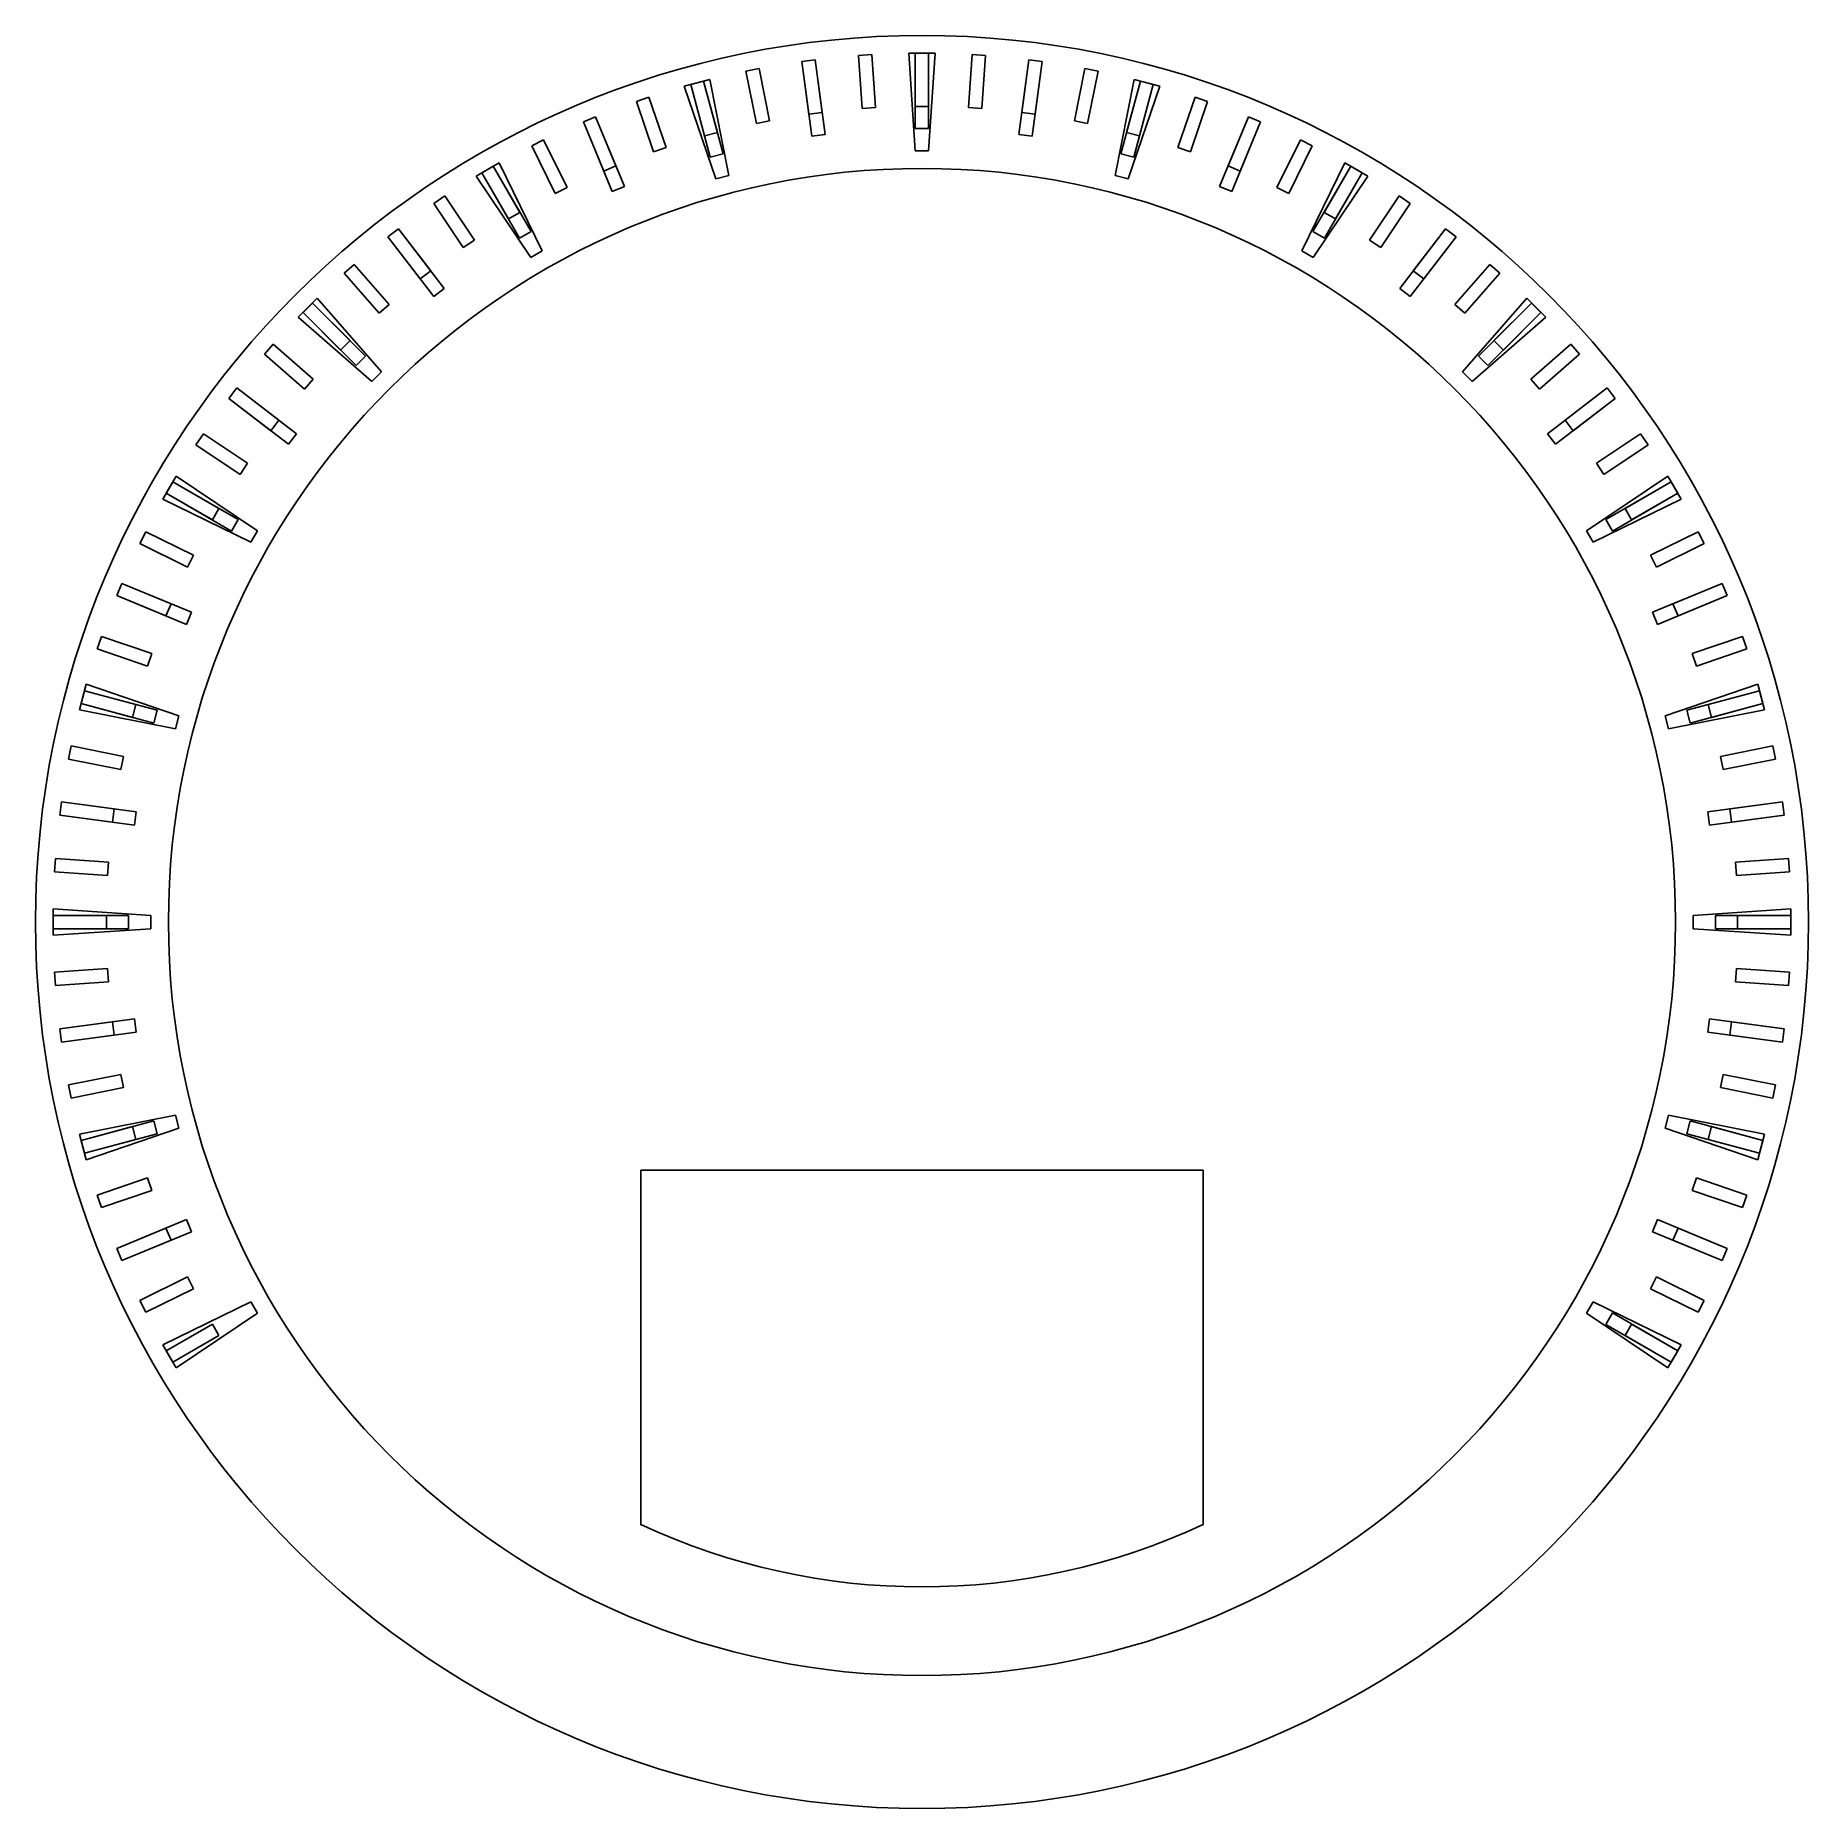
# Model space of a CAD drawing. Extents: x -50 to 50, y -50 to 50.
import ezdxf

# ---------------------------------------------------------------- set-up
doc = ezdxf.new("R2010")
doc.units = 0
doc.header["$MEASUREMENT"] = 0
doc.layers.add('MODELSKETCH_VISIBLE', color=7, linetype='CONTINUOUS')

msp = doc.modelspace()

# ---------------------------------------------------------------- linework, layer by layer
at = {"layer": 'MODELSKETCH_VISIBLE'}
for p, q in [((-0.75, 49), (0.75, 49)), ((0.37, 49), (-0.38, 49)), ((-0.38, 49), (-0.38, 46)), ((-0.38, 49), (-0.38, 44.75)), ((0.37, 46), (0.37, 49)), ((0.37, 49), (0.37, 44.75)), ((-9.19, 48.13), (-9.93, 47.99)), ((-8.61, 45.19), (-9.19, 48.13)), ((-6.02, 48.63), (-6.77, 48.53)), ((-6.02, 48.63), (-6.77, 48.53)), ((-6.77, 48.53), (-6.38, 45.56)), ((-6.77, 48.53), (-6.21, 44.32)), ((-5.63, 45.66), (-6.02, 48.63)), ((-6.02, 48.63), (-5.47, 44.42)), ((-2.83, 48.92), (-3.58, 48.87)), ((-3.58, 48.87), (-3.38, 45.88)), ((-2.63, 45.93), (-2.83, 48.92)), ((-0.38, 43.5), (-0.75, 49)), ((0.37, 49), (-0.38, 49)), ((0.75, 49), (0.37, 43.5)), ((2.83, 48.92), (2.63, 45.93)), ((3.58, 48.87), (2.83, 48.92)), ((3.38, 45.88), (3.58, 48.87)), ((6.02, 48.63), (5.47, 44.42)), ((6.02, 48.63), (5.63, 45.66)), ((6.77, 48.53), (6.02, 48.63)), ((6.77, 48.53), (6.02, 48.63)), ((6.77, 48.53), (6.21, 44.32)), ((6.38, 45.56), (6.77, 48.53)), ((9.19, 48.13), (8.61, 45.19)), ((9.93, 47.99), (9.19, 48.13)), ((-13.41, 47.14), (-11.96, 47.52)), ((-11.62, 41.92), (-13.41, 47.14)), ((-12.32, 47.43), (-13.04, 47.23)), ((-12.32, 47.43), (-13.04, 47.23)), ((-13.04, 47.23), (-12.27, 44.34)), ((-13.04, 47.23), (-11.94, 43.13)), ((-11.54, 44.53), (-12.32, 47.43)), ((-12.32, 47.43), (-11.22, 43.32)), ((-11.96, 47.52), (-10.9, 42.11)), ((-9.93, 47.99), (-9.34, 45.04)), ((9.34, 45.04), (9.93, 47.99)), ((10.9, 42.11), (11.96, 47.52)), ((12.32, 47.43), (11.22, 43.32)), ((12.32, 47.43), (11.54, 44.53)), ((13.41, 47.14), (11.62, 41.92)), ((13.04, 47.23), (11.94, 43.13)), ((11.96, 47.52), (13.41, 47.14)), ((12.27, 44.34), (13.04, 47.23)), ((13.04, 47.23), (12.32, 47.43)), ((13.04, 47.23), (12.32, 47.43)), ((-15.4, 46.52), (-16.11, 46.28)), ((-16.11, 46.28), (-15.14, 43.44)), ((-14.43, 43.68), (-15.4, 46.52)), ((-0.38, 46), (0.37, 46)), ((15.4, 46.52), (14.43, 43.68)), ((15.14, 43.44), (16.11, 46.28)), ((16.11, 46.28), (15.4, 46.52)), ((-18.41, 45.41), (-19.1, 45.13)), ((-18.41, 45.41), (-19.1, 45.13)), ((-19.1, 45.13), (-17.95, 42.35)), ((-19.1, 45.13), (-17.47, 41.2)), ((-17.26, 42.64), (-18.41, 45.41)), ((-18.41, 45.41), (-16.78, 41.49)), ((-9.34, 45.04), (-8.61, 45.19)), ((-6.38, 45.56), (-5.63, 45.66)), ((-3.38, 45.88), (-2.63, 45.93)), ((2.63, 45.93), (3.38, 45.88)), ((5.63, 45.66), (6.38, 45.56)), ((8.61, 45.19), (9.34, 45.04)), ((18.41, 45.41), (16.78, 41.49)), ((18.41, 45.41), (17.26, 42.64)), ((19.1, 45.13), (17.47, 41.2)), ((17.95, 42.35), (19.1, 45.13)), ((19.1, 45.13), (18.41, 45.41)), ((19.1, 45.13), (18.41, 45.41)), ((-21.34, 44.11), (-22.01, 43.78)), ((-20.01, 41.42), (-21.34, 44.11)), ((-12.27, 44.34), (-11.54, 44.53)), ((-6.21, 44.32), (-5.47, 44.42)), ((-0.38, 44.75), (0.37, 44.75)), ((5.47, 44.42), (6.21, 44.32)), ((11.54, 44.53), (12.27, 44.34)), ((21.34, 44.11), (20.01, 41.42)), ((22.01, 43.78), (21.34, 44.11)), ((-22.01, 43.78), (-20.68, 41.09)), ((-15.14, 43.44), (-14.43, 43.68)), ((-11.94, 43.13), (-11.22, 43.32)), ((0.37, 43.5), (-0.38, 43.5)), ((11.22, 43.32), (11.94, 43.13)), ((14.43, 43.68), (15.14, 43.44)), ((20.68, 41.09), (22.01, 43.78)), ((-25.15, 42.06), (-23.85, 42.81)), ((-22.07, 37.48), (-25.15, 42.06)), ((-24.18, 42.62), (-24.82, 42.25)), ((-24.18, 42.62), (-24.82, 42.25)), ((-24.82, 42.25), (-23.32, 39.65)), ((-24.82, 42.25), (-22.7, 38.57)), ((-22.68, 40.02), (-24.18, 42.62)), ((-24.18, 42.62), (-22.05, 38.94)), ((-23.85, 42.81), (-21.43, 37.86)), ((-17.95, 42.35), (-17.26, 42.64)), ((-10.9, 42.11), (-11.62, 41.92)), ((11.62, 41.92), (10.9, 42.11)), ((17.26, 42.64), (17.95, 42.35)), ((21.43, 37.86), (23.85, 42.81)), ((24.18, 42.62), (22.05, 38.94)), ((25.15, 42.06), (22.07, 37.48)), ((24.18, 42.62), (22.68, 40.02)), ((24.82, 42.25), (22.7, 38.57)), ((23.32, 39.65), (24.82, 42.25)), ((23.85, 42.81), (25.15, 42.06)), ((24.82, 42.25), (24.18, 42.62)), ((24.82, 42.25), (24.18, 42.62)), ((-20.68, 41.09), (-20.01, 41.42)), ((-17.47, 41.2), (-16.78, 41.49)), ((16.78, 41.49), (17.47, 41.2)), ((20.01, 41.42), (20.68, 41.09)), ((-26.91, 40.95), (-27.53, 40.53)), ((-27.53, 40.53), (-25.87, 38.04)), ((-25.24, 38.46), (-26.91, 40.95)), ((-23.32, 39.65), (-22.68, 40.02)), ((22.68, 40.02), (23.32, 39.65)), ((26.91, 40.95), (25.24, 38.46)), ((25.87, 38.04), (27.53, 40.53)), ((27.53, 40.53), (26.91, 40.95)), ((-29.53, 39.1), (-30.13, 38.65)), ((-29.53, 39.1), (-30.13, 38.65)), ((-27.71, 36.72), (-29.53, 39.1)), ((-29.53, 39.1), (-26.94, 35.73)), ((29.53, 39.1), (26.94, 35.73)), ((29.53, 39.1), (27.71, 36.72)), ((30.13, 38.65), (29.53, 39.1)), ((30.13, 38.65), (29.53, 39.1)), ((-30.13, 38.65), (-28.3, 36.27)), ((-30.13, 38.65), (-27.54, 35.27)), ((-25.87, 38.04), (-25.24, 38.46)), ((-22.7, 38.57), (-22.05, 38.94)), ((22.05, 38.94), (22.7, 38.57)), ((25.24, 38.46), (25.87, 38.04)), ((30.13, 38.65), (27.54, 35.27)), ((28.3, 36.27), (30.13, 38.65)), ((-32.03, 37.09), (-32.59, 36.59)), ((-30.05, 34.83), (-32.03, 37.09)), ((-21.43, 37.86), (-22.07, 37.48)), ((22.07, 37.48), (21.43, 37.86)), ((32.03, 37.09), (30.05, 34.83)), ((32.59, 36.59), (32.03, 37.09)), ((-32.59, 36.59), (-30.61, 34.34)), ((-28.3, 36.27), (-27.71, 36.72)), ((27.71, 36.72), (28.3, 36.27)), ((30.61, 34.34), (32.59, 36.59)), ((-35.18, 34.12), (-34.12, 35.18)), ((-34.12, 35.18), (-30.49, 31.02)), ((-27.54, 35.27), (-26.94, 35.73)), ((26.94, 35.73), (27.54, 35.27)), ((30.49, 31.02), (34.12, 35.18)), ((34.12, 35.18), (35.18, 34.12)), ((-31.02, 30.49), (-35.18, 34.12)), ((-34.38, 34.91), (-34.91, 34.38)), ((-34.38, 34.91), (-34.91, 34.38)), ((-34.91, 34.38), (-32.79, 32.26)), ((-34.91, 34.38), (-31.91, 31.38)), ((-32.26, 32.79), (-34.38, 34.91)), ((-34.38, 34.91), (-31.38, 31.91)), ((-30.61, 34.34), (-30.05, 34.83)), ((30.05, 34.83), (30.61, 34.34)), ((35.18, 34.12), (31.02, 30.49)), ((34.38, 34.91), (31.38, 31.91)), ((34.91, 34.38), (31.91, 31.38)), ((34.38, 34.91), (32.26, 32.79)), ((32.79, 32.26), (34.91, 34.38)), ((34.91, 34.38), (34.38, 34.91)), ((34.91, 34.38), (34.38, 34.91)), ((-36.59, 32.59), (-37.09, 32.03)), ((-37.09, 32.03), (-34.83, 30.05)), ((-34.34, 30.61), (-36.59, 32.59)), ((-32.79, 32.26), (-32.26, 32.79)), ((32.26, 32.79), (32.79, 32.26)), ((36.59, 32.59), (34.34, 30.61)), ((34.83, 30.05), (37.09, 32.03)), ((37.09, 32.03), (36.59, 32.59)), ((-31.91, 31.38), (-31.38, 31.91)), ((-30.49, 31.02), (-31.02, 30.49)), ((31.02, 30.49), (30.49, 31.02)), ((31.38, 31.91), (31.91, 31.38)), ((-38.65, 30.13), (-39.1, 29.53)), ((-38.65, 30.13), (-39.1, 29.53)), ((-36.27, 28.3), (-38.65, 30.13)), ((-38.65, 30.13), (-35.27, 27.54)), ((-34.83, 30.05), (-34.34, 30.61)), ((34.34, 30.61), (34.83, 30.05)), ((38.65, 30.13), (35.27, 27.54)), ((38.65, 30.13), (36.27, 28.3)), ((39.1, 29.53), (38.65, 30.13)), ((39.1, 29.53), (38.65, 30.13)), ((-39.1, 29.53), (-36.72, 27.71)), ((-39.1, 29.53), (-35.73, 26.94)), ((39.1, 29.53), (35.73, 26.94)), ((36.72, 27.71), (39.1, 29.53)), ((-36.72, 27.71), (-36.27, 28.3)), ((36.27, 28.3), (36.72, 27.71)), ((-40.53, 27.53), (-40.95, 26.91)), ((-38.04, 25.87), (-40.53, 27.53)), ((-35.73, 26.94), (-35.27, 27.54)), ((35.27, 27.54), (35.73, 26.94)), ((40.53, 27.53), (38.04, 25.87)), ((40.95, 26.91), (40.53, 27.53)), ((-40.95, 26.91), (-38.46, 25.24)), ((38.46, 25.24), (40.95, 26.91)), ((-42.81, 23.85), (-42.06, 25.15)), ((-42.06, 25.15), (-37.48, 22.07)), ((-38.46, 25.24), (-38.04, 25.87)), ((37.48, 22.07), (42.06, 25.15)), ((38.04, 25.87), (38.46, 25.24)), ((42.06, 25.15), (42.81, 23.85)), ((-42.25, 24.82), (-42.62, 24.18)), ((-42.25, 24.82), (-42.62, 24.18)), ((-42.62, 24.18), (-40.02, 22.68)), ((-42.62, 24.18), (-38.94, 22.05)), ((-39.65, 23.32), (-42.25, 24.82)), ((-42.25, 24.82), (-38.57, 22.7)), ((42.25, 24.82), (38.57, 22.7)), ((42.62, 24.18), (38.94, 22.05)), ((42.25, 24.82), (39.65, 23.32)), ((40.02, 22.68), (42.62, 24.18)), ((42.62, 24.18), (42.25, 24.82)), ((42.62, 24.18), (42.25, 24.82)), ((-37.86, 21.43), (-42.81, 23.85)), ((-40.02, 22.68), (-39.65, 23.32)), ((42.81, 23.85), (37.86, 21.43)), ((39.65, 23.32), (40.02, 22.68)), ((-43.78, 22.01), (-44.11, 21.34)), ((-41.09, 20.68), (-43.78, 22.01)), ((-38.94, 22.05), (-38.57, 22.7)), ((-37.48, 22.07), (-37.86, 21.43)), ((37.86, 21.43), (37.48, 22.07)), ((38.57, 22.7), (38.94, 22.05)), ((43.78, 22.01), (41.09, 20.68)), ((44.11, 21.34), (43.78, 22.01)), ((-44.11, 21.34), (-41.42, 20.01)), ((41.42, 20.01), (44.11, 21.34)), ((-41.42, 20.01), (-41.09, 20.68)), ((41.09, 20.68), (41.42, 20.01)), ((-45.13, 19.1), (-45.41, 18.41)), ((-45.13, 19.1), (-45.41, 18.41)), ((-42.35, 17.95), (-45.13, 19.1)), ((-45.13, 19.1), (-41.2, 17.47)), ((45.13, 19.1), (41.2, 17.47)), ((45.13, 19.1), (42.35, 17.95)), ((45.41, 18.41), (45.13, 19.1)), ((45.41, 18.41), (45.13, 19.1)), ((-45.41, 18.41), (-42.64, 17.26)), ((-45.41, 18.41), (-41.49, 16.78)), ((45.41, 18.41), (41.49, 16.78)), ((42.64, 17.26), (45.41, 18.41)), ((-42.64, 17.26), (-42.35, 17.95)), ((-41.49, 16.78), (-41.2, 17.47)), ((41.2, 17.47), (41.49, 16.78)), ((42.35, 17.95), (42.64, 17.26)), ((-46.28, 16.11), (-46.52, 15.4)), ((-43.44, 15.14), (-46.28, 16.11)), ((46.28, 16.11), (43.44, 15.14)), ((46.52, 15.4), (46.28, 16.11)), ((-46.52, 15.4), (-43.68, 14.43)), ((-43.68, 14.43), (-43.44, 15.14)), ((43.44, 15.14), (43.68, 14.43)), ((43.68, 14.43), (46.52, 15.4)), ((-47.52, 11.96), (-47.14, 13.41)), ((-47.23, 13.04), (-47.43, 12.32)), ((-47.23, 13.04), (-47.43, 12.32)), ((-44.34, 12.27), (-47.23, 13.04)), ((-47.23, 13.04), (-43.13, 11.94)), ((-47.14, 13.41), (-41.92, 11.62)), ((41.92, 11.62), (47.14, 13.41)), ((47.23, 13.04), (43.13, 11.94)), ((47.23, 13.04), (44.34, 12.27)), ((47.14, 13.41), (47.52, 11.96)), ((47.43, 12.32), (47.23, 13.04)), ((47.43, 12.32), (47.23, 13.04)), ((-47.43, 12.32), (-44.53, 11.54)), ((-47.43, 12.32), (-43.32, 11.22)), ((-44.53, 11.54), (-44.34, 12.27)), ((47.43, 12.32), (43.32, 11.22)), ((44.34, 12.27), (44.53, 11.54)), ((44.53, 11.54), (47.43, 12.32)), ((-42.11, 10.9), (-47.52, 11.96)), ((-43.32, 11.22), (-43.13, 11.94)), ((-41.92, 11.62), (-42.11, 10.9)), ((42.11, 10.9), (41.92, 11.62)), ((47.52, 11.96), (42.11, 10.9)), ((43.13, 11.94), (43.32, 11.22)), ((-47.99, 9.93), (-48.13, 9.19)), ((-48.13, 9.19), (-45.19, 8.61)), ((-45.04, 9.34), (-47.99, 9.93)), ((-45.19, 8.61), (-45.04, 9.34)), ((47.99, 9.93), (45.04, 9.34)), ((45.04, 9.34), (45.19, 8.61)), ((45.19, 8.61), (48.13, 9.19)), ((48.13, 9.19), (47.99, 9.93)), ((-48.53, 6.77), (-48.63, 6.02)), ((-48.53, 6.77), (-48.63, 6.02)), ((-48.63, 6.02), (-45.66, 5.63)), ((-48.63, 6.02), (-44.42, 5.47)), ((-45.56, 6.38), (-48.53, 6.77)), ((-48.53, 6.77), (-44.32, 6.21)), ((-45.66, 5.63), (-45.56, 6.38)), ((-44.42, 5.47), (-44.32, 6.21)), ((48.53, 6.77), (44.32, 6.21)), ((44.32, 6.21), (44.42, 5.47)), ((48.63, 6.02), (44.42, 5.47)), ((48.53, 6.77), (45.56, 6.38)), ((45.56, 6.38), (45.66, 5.63)), ((45.66, 5.63), (48.63, 6.02)), ((48.63, 6.02), (48.53, 6.77)), ((48.63, 6.02), (48.53, 6.77)), ((-48.87, 3.58), (-48.92, 2.83)), ((-45.88, 3.38), (-48.87, 3.58)), ((-45.93, 2.63), (-45.88, 3.38)), ((48.87, 3.58), (45.88, 3.38)), ((48.87, 3.58), (45.88, 3.38)), ((45.88, 3.38), (45.93, 2.63)), ((45.88, 3.38), (45.93, 2.63)), ((48.92, 2.83), (48.87, 3.58)), ((48.92, 2.83), (48.87, 3.58)), ((-48.92, 2.83), (-45.93, 2.63)), ((45.93, 2.63), (48.92, 2.83)), ((45.93, 2.63), (48.92, 2.83)), ((-49, -0.75), (-49, 0.75)), ((-49, 0.75), (-43.5, 0.37)), ((-49, 0.37), (-49, -0.38)), ((-46, 0.37), (-49, 0.37)), ((-49, 0.37), (-44.75, 0.37)), ((-49, 0.37), (-49, -0.38)), ((-46, -0.38), (-46, 0.37)), ((-44.75, -0.38), (-44.75, 0.37)), ((-43.5, 0.37), (-43.5, -0.38)), ((43.5, 0.37), (49, 0.75)), ((43.5, -0.38), (43.5, 0.37)), ((49, 0.37), (44.75, 0.37)), ((44.75, 0.37), (44.75, -0.38)), ((46, 0.37), (46, -0.38)), ((49, 0.37), (46, 0.37)), ((49, 0.75), (49, -0.75)), ((49, -0.38), (49, 0.37)), ((49, -0.38), (49, 0.37)), ((-49, -0.38), (-44.75, -0.38)), ((-43.5, -0.38), (-49, -0.75)), ((-49, -0.38), (-46, -0.38)), ((49, -0.75), (43.5, -0.38)), ((49, -0.38), (44.75, -0.38)), ((46, -0.38), (49, -0.38)), ((-45.93, -2.63), (-48.92, -2.83)), ((-48.92, -2.83), (-48.87, -3.58)), ((-45.88, -3.38), (-45.93, -2.63)), ((45.93, -2.63), (45.88, -3.38)), ((48.92, -2.83), (45.93, -2.63)), ((48.87, -3.58), (48.92, -2.83)), ((-48.87, -3.58), (-45.88, -3.38)), ((45.88, -3.38), (48.87, -3.58)), ((-48.63, -6.02), (-44.42, -5.47)), ((-45.66, -5.63), (-48.63, -6.02)), ((-45.56, -6.38), (-45.66, -5.63)), ((-44.32, -6.21), (-44.42, -5.47)), ((44.42, -5.47), (44.32, -6.21)), ((48.63, -6.02), (44.42, -5.47)), ((45.66, -5.63), (45.56, -6.38)), ((48.63, -6.02), (45.66, -5.63)), ((-48.63, -6.02), (-48.53, -6.77)), ((-48.63, -6.02), (-48.53, -6.77)), ((-48.53, -6.77), (-44.32, -6.21)), ((-48.53, -6.77), (-45.56, -6.38)), ((48.53, -6.77), (44.32, -6.21)), ((45.56, -6.38), (48.53, -6.77)), ((48.53, -6.77), (48.63, -6.02)), ((48.53, -6.77), (48.63, -6.02)), ((-45.19, -8.61), (-48.13, -9.19)), ((-45.04, -9.34), (-45.19, -8.61)), ((45.19, -8.61), (45.04, -9.34)), ((48.13, -9.19), (45.19, -8.61)), ((-48.13, -9.19), (-47.99, -9.93)), ((-47.99, -9.93), (-45.04, -9.34)), ((45.04, -9.34), (47.99, -9.93)), ((47.99, -9.93), (48.13, -9.19)), ((-47.52, -11.96), (-42.11, -10.9)), ((-42.11, -10.9), (-41.92, -11.62)), ((41.92, -11.62), (42.11, -10.9)), ((42.11, -10.9), (47.52, -11.96)), ((-47.14, -13.41), (-47.52, -11.96)), ((-47.43, -12.32), (-43.32, -11.22)), ((-44.53, -11.54), (-47.43, -12.32)), ((-47.23, -13.04), (-43.13, -11.94)), ((-41.92, -11.62), (-47.14, -13.41)), ((-44.34, -12.27), (-44.53, -11.54)), ((-43.13, -11.94), (-43.32, -11.22)), ((47.14, -13.41), (41.92, -11.62)), ((43.32, -11.22), (43.13, -11.94)), ((47.23, -13.04), (43.13, -11.94)), ((47.43, -12.32), (43.32, -11.22)), ((44.53, -11.54), (44.34, -12.27)), ((47.43, -12.32), (44.53, -11.54)), ((47.52, -11.96), (47.14, -13.41)), ((-47.43, -12.32), (-47.23, -13.04)), ((-47.43, -12.32), (-47.23, -13.04)), ((-47.23, -13.04), (-44.34, -12.27)), ((44.34, -12.27), (47.23, -13.04)), ((47.23, -13.04), (47.43, -12.32)), ((47.23, -13.04), (47.43, -12.32)), ((-15.85, -13.99), (15.85, -13.99)), ((-15.85, -33.99), (-15.85, -13.99)), ((15.85, -33.99), (15.85, -13.99)), ((-43.68, -14.43), (-46.52, -15.4)), ((-43.44, -15.14), (-43.68, -14.43)), ((43.68, -14.43), (43.44, -15.14)), ((46.52, -15.4), (43.68, -14.43)), ((-46.52, -15.4), (-46.28, -16.11)), ((-46.28, -16.11), (-43.44, -15.14)), ((43.44, -15.14), (46.28, -16.11)), ((46.28, -16.11), (46.52, -15.4)), ((-45.41, -18.41), (-41.49, -16.78)), ((-41.2, -17.47), (-41.49, -16.78)), ((41.49, -16.78), (41.2, -17.47)), ((45.41, -18.41), (41.49, -16.78)), ((-42.64, -17.26), (-45.41, -18.41)), ((-45.13, -19.1), (-41.2, -17.47)), ((-45.13, -19.1), (-42.35, -17.95)), ((-42.35, -17.95), (-42.64, -17.26)), ((45.13, -19.1), (41.2, -17.47)), ((42.64, -17.26), (42.35, -17.95)), ((42.35, -17.95), (45.13, -19.1)), ((45.41, -18.41), (42.64, -17.26)), ((-45.41, -18.41), (-45.13, -19.1)), ((-45.41, -18.41), (-45.13, -19.1)), ((45.13, -19.1), (45.41, -18.41)), ((45.13, -19.1), (45.41, -18.41)), ((-41.42, -20.01), (-44.11, -21.34)), ((-43.78, -22.01), (-41.09, -20.68)), ((-41.09, -20.68), (-41.42, -20.01)), ((41.42, -20.01), (41.09, -20.68)), ((41.09, -20.68), (43.78, -22.01)), ((44.11, -21.34), (41.42, -20.01)), ((-44.11, -21.34), (-43.78, -22.01)), ((-42.81, -23.85), (-37.86, -21.43)), ((-37.86, -21.43), (-37.48, -22.07)), ((37.48, -22.07), (37.86, -21.43)), ((37.86, -21.43), (42.81, -23.85)), ((43.78, -22.01), (44.11, -21.34)), ((-40.02, -22.68), (-42.62, -24.18)), ((-37.48, -22.07), (-42.06, -25.15)), ((-39.65, -23.32), (-40.02, -22.68)), ((42.06, -25.15), (37.48, -22.07)), ((38.94, -22.05), (38.57, -22.7)), ((42.25, -24.82), (38.57, -22.7)), ((42.62, -24.18), (38.94, -22.05)), ((40.02, -22.68), (39.65, -23.32)), ((42.62, -24.18), (40.02, -22.68)), ((-42.06, -25.15), (-42.81, -23.85)), ((-42.25, -24.82), (-39.65, -23.32)), ((39.65, -23.32), (42.25, -24.82)), ((42.81, -23.85), (42.06, -25.15)), ((-42.62, -24.18), (-42.25, -24.82)), ((42.25, -24.82), (42.62, -24.18)), ((42.25, -24.82), (42.62, -24.18))]:
    msp.add_line(p, q, dxfattribs=at)
for radius in [50, 42.5]:
    msp.add_circle((0, 0), radius, dxfattribs=at)
msp.add_arc((0, 0), 37.5, 245, 295, dxfattribs=at)

doc.saveas('drawing.dxf')
